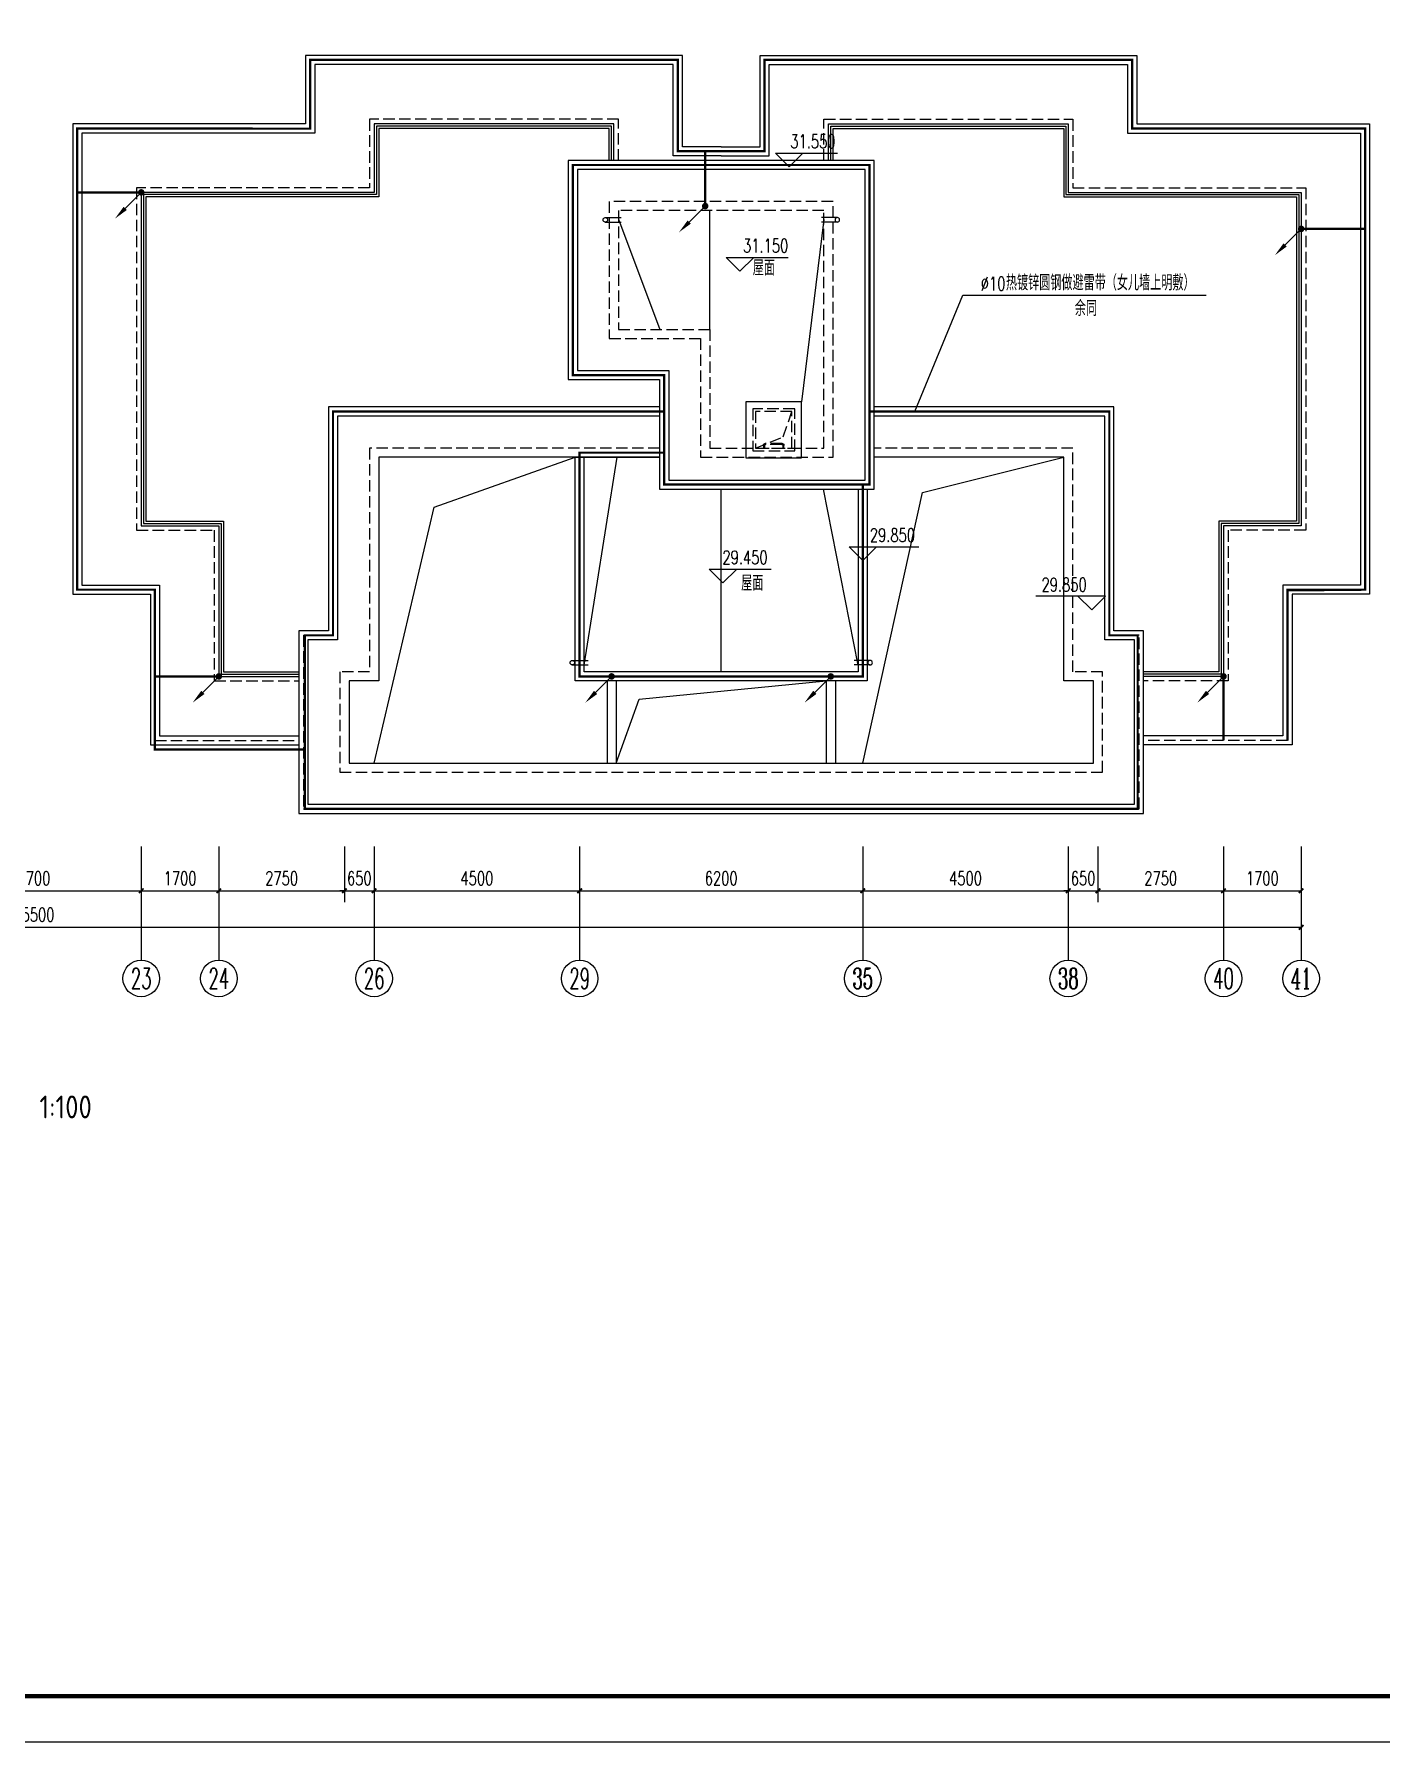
# Model space of a CAD drawing. Extents: x -993182 to -819982, y 169304 to 600104.
# Drawn here: x -954293 to -924803, y 169304 to 206702 of the extents above; entities that cross this region are included whole.
import ezdxf
from ezdxf.enums import TextEntityAlignment as Align

# ---------------------------------------------------------------- set-up
doc = ezdxf.new("R2010")
doc.units = 0
doc.header["$LTSCALE"] = 1000
doc.header["$MEASUREMENT"] = 0
doc.linetypes.add('DASH', pattern=[0.35, 0.25, -0.1])
for name, color, linetype in [('AXIS', 3, 'Continuous'), ('DIM_ELEV', 3, 'Continuous'), ('DIM_SYMB', 3, 'Continuous'), ('HATCH', 4, 'Continuous'), ('LWIRE', 4, 'Continuous'), ('PUB_HATCH', 8, 'Continuous'), ('PUB_TEXT', 7, 'Continuous'), ('PUB_TITLE', 146, 'Continuous'), ('TEL_LEAD', 3, 'Continuous'), ('WIRE-避雷', 4, 'Continuous'), ('屋面', 139, 'Continuous'), ('面层', 215, 'Continuous')]:
    doc.layers.add(name, color=color, linetype=linetype)
doc.styles.add('_TCH_AXIS', font='COMPLEX', dxfattribs={"bigfont": 'GBCBIG'})
doc.styles.add('_TCH_DIM', font='SIMPLEX', dxfattribs={"bigfont": 'GBCBIG'})
doc.styles.add('_TCH_DIM_T3', font='SIMPLEX', dxfattribs={"width": 0.7058823529411765, "bigfont": 'GBCBIG'})
doc.styles.get("Standard").update_dxf_attribs({"font": 'gbenor.shx', "bigfont": 'gbcbig.shx'})
doc.styles.add('TG_LINETYPE', font='ICED', dxfattribs={"width": 0.8, "height": 2, "bigfont": 'BZHZ'})
doc.linetypes.add('TG_LP', pattern='A,2,-0.78,["LP",TG_LINETYPE,S=0.1,R=0,X=-0.6,Y=-0.15],0', length=2.78)
doc.dimstyles.new('_TCH_ARCH&&100', dxfattribs={"dimtxt": 297.5, "dimasz": 100, "dimexe": 250, "dimexo": 300, "dimgap": 126.25, "dimtad": 1, "dimdec": 0, "dimzin": 0, "dimdsep": 46, "dimtxsty": '_TCH_DIM_T3', "dimblk": 'ARCHTICK', "dimcen": 0.09, "dimclrt": 7, "dimazin": 2, "dimtfac": 1, "dimtdec": 0, "dimtix": 1, "dimtmove": 2, "dimatfit": 3, "dimfxl": 0, "dimtolj": 1, "dimtzin": 0, "dimarcsym": 0})

# ---------------------------------------------------------------- blocks, each defined once
blk = doc.blocks.new('A$C4E4A79F1')
at = {"color": 6}
for points in [[(6.849877536296844e-05, 349.9998448714614), (6.849877536296844e-05, -0.000155128538608551)], [(100.0000684987754, 349.9998448714614), (100.0000684987754, -0.000155128538608551)]]:
    blk.add_lwpolyline(points, dxfattribs=at)
blk.add_circle((50.00006849877536, 349.9998448714614), 50, dxfattribs=at)
blk = doc.blocks.new('A$C7FE551C1')
at = {"layer": 'HATCH'}
blk.add_lwpolyline([(0.002409568289294839, 8.797738701105118e-06), (0.002409568289294839, 1220.000008797739), (1220.002409568289, 1220.000008797739), (1220.002409568289, 8.797738701105118e-06)], close=True, dxfattribs=at)
at = {"layer": 'HATCH', "linetype": 'DASH'}
blk.add_lwpolyline([(150.0024095682893, 150.0000087977387), (150.0024095682893, 1070.000008797739), (1070.002409568289, 1070.000008797739), (1070.002409568289, 150.0000087977387)], close=True, dxfattribs=at)
for points in [[(210.0024095682893, 210.0000087977387), (210.0024095682893, 1010.000008797739), (1010.002409568289, 1010.000008797739), (1010.002409568289, 210.0000087977387), (210.0024095682893, 210.0000087977387)], [(210.0024095682893, 210.0000087977387), (453.0012070521479, 817.4998045824468), (1010.002409568289, 1010.000008797739)]]:
    blk.add_lwpolyline(points, dxfattribs=at)
for points in [[(210.0024096278939, 835.0000087977387), (270.0024101047311, 835.0000087977387, -0.4142135623730951), (310.0024101047311, 795.0000087977387), (310.0024101047311, 425.0000087977387, -0.4142135623730951), (270.0024101047311, 385.0000087977387), (210.0024096278939, 385.0000087977387)], [(210.0024096278939, 815.0000087977387), (260.0024101047311, 815.0000087977387, -0.4142135623730951), (290.0024101047311, 785.0000087977387), (290.0024101047311, 435.0000087977387, -0.4142135623730951), (260.0024101047311, 405.0000087977387), (210.0024096278939, 405.0000087977387)]]:
    blk.add_lwpolyline(points, format="xyb", dxfattribs=at)
blk = doc.blocks.new('_ArchTick')
at = {"color": 0, "linetype": 'ByBlock', "const_width": 0.4}
blk.add_lwpolyline([(-0.5, -0.5), (0.5, 0.5)], dxfattribs=at)
blk = doc.blocks.new('*D1044')
at = {"layer": 'AXIS', "color": 0, "lineweight": -2}
for p, q in [((-343208.7983435355, -555405.2373503402), (-343208.7983435355, -557427.2373503402)), ((-287708.7982659037, -555405.2373503402), (-287708.7982659037, -557427.2373503402)), ((-343208.7983435355, -557177.2373503402), (-287708.7982659037, -557177.2373503402))]:
    blk.add_line(p, q, dxfattribs=at)
at = {"layer": 'Defpoints', "color": 0}
for p in [(-343208.7983435355, -555105.2373503402), (-287708.7982659037, -555105.2373503402), (-287708.7982659037, -557177.2373503402)]:
    blk.add_point(p, dxfattribs=at)
at = {"layer": 'AXIS', "color": 0, "lineweight": -2, "xscale": 100, "yscale": 100, "zscale": 100, "rotation": 180}
blk.add_blockref('_ArchTick', (-343208.7983435355, -557177.2373503402), dxfattribs=at)
at = {"layer": 'AXIS', "color": 0, "lineweight": -2, "xscale": 100, "yscale": 100, "zscale": 100}
blk.add_blockref('_ArchTick', (-287708.7982659037, -557177.2373503402), dxfattribs=at)
at = {"layer": 'AXIS', "color": 7, "insert": (-315458.7983047196, -556902.2373503402), "char_height": 297.5, "attachment_point": 5, "style": '_TCH_DIM_T3'}
blk.add_mtext('\\A1;55500', dxfattribs=at)
blk = doc.blocks.new('*D1054')
at = {"layer": 'AXIS', "color": 0, "lineweight": -2}
for p, q in [((-317808.7986106072, -555405.23735034), (-317808.7986106072, -556627.23735034)), ((-313108.7985606798, -555405.23735034), (-313108.7985606798, -556627.23735034)), ((-317808.7986106072, -556377.23735034), (-313108.7985606798, -556377.23735034))]:
    blk.add_line(p, q, dxfattribs=at)
at = {"layer": 'Defpoints', "color": 0}
for p in [(-317808.7986106072, -555105.23735034), (-313108.7985606798, -555105.23735034), (-313108.7985606798, -556377.23735034)]:
    blk.add_point(p, dxfattribs=at)
at = {"layer": 'AXIS', "color": 0, "lineweight": -2, "xscale": 100, "yscale": 100, "zscale": 100, "rotation": 180}
blk.add_blockref('_ArchTick', (-317808.7986106072, -556377.23735034), dxfattribs=at)
at = {"layer": 'AXIS', "color": 0, "lineweight": -2, "xscale": 100, "yscale": 100, "zscale": 100}
blk.add_blockref('_ArchTick', (-313108.7985606798, -556377.23735034), dxfattribs=at)
at = {"layer": 'AXIS', "color": 7, "insert": (-315458.7985856435, -556102.23735034), "char_height": 297.5, "attachment_point": 5, "style": '_TCH_DIM_T3'}
blk.add_mtext('\\A1;4700', dxfattribs=at)
blk = doc.blocks.new('*D1055')
at = {"layer": 'AXIS', "color": 0, "lineweight": -2}
for p, q in [((-313108.7985606798, -555405.23735034), (-313108.7985606798, -556627.23735034)), ((-311408.7985612487, -555405.23735034), (-311408.7985612487, -556627.23735034)), ((-313108.7985606798, -556377.23735034), (-311408.7985612487, -556377.23735034))]:
    blk.add_line(p, q, dxfattribs=at)
at = {"layer": 'Defpoints', "color": 0}
for p in [(-313108.7985606798, -555105.23735034), (-311408.7985612487, -555105.23735034), (-311408.7985612487, -556377.23735034)]:
    blk.add_point(p, dxfattribs=at)
at = {"layer": 'AXIS', "color": 0, "lineweight": -2, "xscale": 100, "yscale": 100, "zscale": 100, "rotation": 180}
blk.add_blockref('_ArchTick', (-313108.7985606798, -556377.23735034), dxfattribs=at)
at = {"layer": 'AXIS', "color": 0, "lineweight": -2, "xscale": 100, "yscale": 100, "zscale": 100}
blk.add_blockref('_ArchTick', (-311408.7985612487, -556377.23735034), dxfattribs=at)
at = {"layer": 'AXIS', "color": 7, "insert": (-312258.7985609642, -556102.23735034), "char_height": 297.5, "attachment_point": 5, "style": '_TCH_DIM_T3'}
blk.add_mtext('\\A1;1700', dxfattribs=at)
blk = doc.blocks.new('*D1056')
at = {"layer": 'AXIS', "color": 0, "lineweight": -2}
for p, q in [((-311408.7985612487, -555405.23735034), (-311408.7985612487, -556627.23735034)), ((-308658.7988686367, -555405.23735034), (-308658.7988686367, -556627.23735034)), ((-311408.7985612487, -556377.23735034), (-308658.7988686367, -556377.23735034))]:
    blk.add_line(p, q, dxfattribs=at)
at = {"layer": 'Defpoints', "color": 0}
for p in [(-311408.7985612487, -555105.23735034), (-308658.7988686367, -555105.23735034), (-308658.7988686367, -556377.23735034)]:
    blk.add_point(p, dxfattribs=at)
at = {"layer": 'AXIS', "color": 0, "lineweight": -2, "xscale": 100, "yscale": 100, "zscale": 100, "rotation": 180}
blk.add_blockref('_ArchTick', (-311408.7985612487, -556377.23735034), dxfattribs=at)
at = {"layer": 'AXIS', "color": 0, "lineweight": -2, "xscale": 100, "yscale": 100, "zscale": 100}
blk.add_blockref('_ArchTick', (-308658.7988686367, -556377.23735034), dxfattribs=at)
at = {"layer": 'AXIS', "color": 7, "insert": (-310033.7987149427, -556102.23735034), "char_height": 297.5, "attachment_point": 5, "style": '_TCH_DIM_T3'}
blk.add_mtext('\\A1;2750', dxfattribs=at)
blk = doc.blocks.new('*D1057')
at = {"layer": 'AXIS', "color": 0, "lineweight": -2}
for p, q in [((-308658.7988686367, -555405.23735034), (-308658.7988686367, -556627.23735034)), ((-308008.7987386898, -555405.23735034), (-308008.7987386898, -556627.23735034)), ((-308658.7988686367, -556377.23735034), (-308758.7988686367, -556377.23735034)), ((-308658.7988686367, -556377.23735034), (-308008.7987386898, -556377.23735034)), ((-308008.7987386898, -556377.23735034), (-307908.7987386898, -556377.23735034))]:
    blk.add_line(p, q, dxfattribs=at)
at = {"layer": 'Defpoints', "color": 0}
for p in [(-308658.7988686367, -555105.23735034), (-308008.7987386898, -555105.23735034), (-308008.7987386898, -556377.23735034)]:
    blk.add_point(p, dxfattribs=at)
at = {"layer": 'AXIS', "color": 0, "lineweight": -2, "xscale": 100, "yscale": 100, "zscale": 100}
blk.add_blockref('_ArchTick', (-308658.7988686367, -556377.23735034), dxfattribs=at)
at = {"layer": 'AXIS', "color": 0, "lineweight": -2, "xscale": 100, "yscale": 100, "zscale": 100, "rotation": 180}
blk.add_blockref('_ArchTick', (-308008.7987386898, -556377.23735034), dxfattribs=at)
at = {"layer": 'AXIS', "color": 7, "insert": (-308333.7988036632, -556102.23735034), "char_height": 297.5, "attachment_point": 5, "style": '_TCH_DIM_T3'}
blk.add_mtext('\\A1;650', dxfattribs=at)
blk = doc.blocks.new('*D1058')
at = {"layer": 'AXIS', "color": 0, "lineweight": -2}
for p, q in [((-308008.7987386898, -555405.23735034), (-308008.7987386898, -556627.23735034)), ((-303508.798738655, -555405.23735034), (-303508.798738655, -556627.23735034)), ((-308008.7987386898, -556377.23735034), (-303508.798738655, -556377.23735034))]:
    blk.add_line(p, q, dxfattribs=at)
at = {"layer": 'Defpoints', "color": 0}
for p in [(-308008.7987386898, -555105.23735034), (-303508.798738655, -555105.23735034), (-303508.798738655, -556377.23735034)]:
    blk.add_point(p, dxfattribs=at)
at = {"layer": 'AXIS', "color": 0, "lineweight": -2, "xscale": 100, "yscale": 100, "zscale": 100, "rotation": 180}
blk.add_blockref('_ArchTick', (-308008.7987386898, -556377.23735034), dxfattribs=at)
at = {"layer": 'AXIS', "color": 0, "lineweight": -2, "xscale": 100, "yscale": 100, "zscale": 100}
blk.add_blockref('_ArchTick', (-303508.798738655, -556377.23735034), dxfattribs=at)
at = {"layer": 'AXIS', "color": 7, "insert": (-305758.7987386724, -556102.23735034), "char_height": 297.5, "attachment_point": 5, "style": '_TCH_DIM_T3'}
blk.add_mtext('\\A1;4500', dxfattribs=at)
blk = doc.blocks.new('*D1059')
at = {"layer": 'AXIS', "color": 0, "lineweight": -2}
for p, q in [((-303508.798738655, -555405.23735034), (-303508.798738655, -556627.23735034)), ((-297308.7988528279, -555405.23735034), (-297308.7988528279, -556627.23735034)), ((-303508.798738655, -556377.23735034), (-297308.7988528279, -556377.23735034))]:
    blk.add_line(p, q, dxfattribs=at)
at = {"layer": 'Defpoints', "color": 0}
for p in [(-303508.798738655, -555105.23735034), (-297308.7988528279, -555105.23735034), (-297308.7988528279, -556377.23735034)]:
    blk.add_point(p, dxfattribs=at)
at = {"layer": 'AXIS', "color": 0, "lineweight": -2, "xscale": 100, "yscale": 100, "zscale": 100, "rotation": 180}
blk.add_blockref('_ArchTick', (-303508.798738655, -556377.23735034), dxfattribs=at)
at = {"layer": 'AXIS', "color": 0, "lineweight": -2, "xscale": 100, "yscale": 100, "zscale": 100}
blk.add_blockref('_ArchTick', (-297308.7988528279, -556377.23735034), dxfattribs=at)
at = {"layer": 'AXIS', "color": 7, "insert": (-300408.7987957414, -556102.23735034), "char_height": 297.5, "attachment_point": 5, "style": '_TCH_DIM_T3'}
blk.add_mtext('\\A1;6200', dxfattribs=at)
blk = doc.blocks.new('*D1060')
at = {"layer": 'AXIS', "color": 0, "lineweight": -2}
for p, q in [((-297308.7988528279, -555405.23735034), (-297308.7988528279, -556627.23735034)), ((-292808.7988526422, -555405.23735034), (-292808.7988526422, -556627.23735034)), ((-297308.7988528279, -556377.23735034), (-292808.7988526422, -556377.23735034))]:
    blk.add_line(p, q, dxfattribs=at)
at = {"layer": 'Defpoints', "color": 0}
for p in [(-297308.7988528279, -555105.23735034), (-292808.7988526422, -555105.23735034), (-292808.7988526422, -556377.23735034)]:
    blk.add_point(p, dxfattribs=at)
at = {"layer": 'AXIS', "color": 0, "lineweight": -2, "xscale": 100, "yscale": 100, "zscale": 100, "rotation": 180}
blk.add_blockref('_ArchTick', (-297308.7988528279, -556377.23735034), dxfattribs=at)
at = {"layer": 'AXIS', "color": 0, "lineweight": -2, "xscale": 100, "yscale": 100, "zscale": 100}
blk.add_blockref('_ArchTick', (-292808.7988526422, -556377.23735034), dxfattribs=at)
at = {"layer": 'AXIS', "color": 7, "insert": (-295058.798852735, -556102.23735034), "char_height": 297.5, "attachment_point": 5, "style": '_TCH_DIM_T3'}
blk.add_mtext('\\A1;4500', dxfattribs=at)
blk = doc.blocks.new('*D1061')
at = {"layer": 'AXIS', "color": 0, "lineweight": -2}
for p, q in [((-292808.7988526422, -555405.23735034), (-292808.7988526422, -556627.23735034)), ((-292158.79880472, -555405.23735034), (-292158.79880472, -556627.23735034)), ((-292808.7988526422, -556377.23735034), (-292908.7988526422, -556377.23735034)), ((-292808.7988526422, -556377.23735034), (-292158.79880472, -556377.23735034)), ((-292158.79880472, -556377.23735034), (-292058.79880472, -556377.23735034))]:
    blk.add_line(p, q, dxfattribs=at)
at = {"layer": 'Defpoints', "color": 0}
for p in [(-292808.7988526422, -555105.23735034), (-292158.79880472, -555105.23735034), (-292158.79880472, -556377.23735034)]:
    blk.add_point(p, dxfattribs=at)
at = {"layer": 'AXIS', "color": 0, "lineweight": -2, "xscale": 100, "yscale": 100, "zscale": 100}
blk.add_blockref('_ArchTick', (-292808.7988526422, -556377.23735034), dxfattribs=at)
at = {"layer": 'AXIS', "color": 0, "lineweight": -2, "xscale": 100, "yscale": 100, "zscale": 100, "rotation": 180}
blk.add_blockref('_ArchTick', (-292158.79880472, -556377.23735034), dxfattribs=at)
at = {"layer": 'AXIS', "color": 7, "insert": (-292483.7988286811, -556102.23735034), "char_height": 297.5, "attachment_point": 5, "style": '_TCH_DIM_T3'}
blk.add_mtext('\\A1;650', dxfattribs=at)
blk = doc.blocks.new('*D1062')
at = {"layer": 'AXIS', "color": 0, "lineweight": -2}
for p, q in [((-292158.79880472, -555405.23735034), (-292158.79880472, -556627.23735034)), ((-289408.7986196661, -555405.23735034), (-289408.7986196661, -556627.23735034)), ((-292158.79880472, -556377.23735034), (-289408.7986196661, -556377.23735034))]:
    blk.add_line(p, q, dxfattribs=at)
at = {"layer": 'Defpoints', "color": 0}
for p in [(-292158.79880472, -555105.23735034), (-289408.7986196661, -555105.23735034), (-289408.7986196661, -556377.23735034)]:
    blk.add_point(p, dxfattribs=at)
at = {"layer": 'AXIS', "color": 0, "lineweight": -2, "xscale": 100, "yscale": 100, "zscale": 100, "rotation": 180}
blk.add_blockref('_ArchTick', (-292158.79880472, -556377.23735034), dxfattribs=at)
at = {"layer": 'AXIS', "color": 0, "lineweight": -2, "xscale": 100, "yscale": 100, "zscale": 100}
blk.add_blockref('_ArchTick', (-289408.7986196661, -556377.23735034), dxfattribs=at)
at = {"layer": 'AXIS', "color": 7, "insert": (-290783.798712193, -556102.23735034), "char_height": 297.5, "attachment_point": 5, "style": '_TCH_DIM_T3'}
blk.add_mtext('\\A1;2750', dxfattribs=at)
blk = doc.blocks.new('*D1063')
at = {"layer": 'AXIS', "color": 0, "lineweight": -2}
for p, q in [((-289408.7986196661, -555405.23735034), (-289408.7986196661, -556627.23735034)), ((-287708.7981961775, -555405.23735034), (-287708.7981961775, -556627.23735034)), ((-289408.7986196661, -556377.23735034), (-287708.7981961775, -556377.23735034))]:
    blk.add_line(p, q, dxfattribs=at)
at = {"layer": 'Defpoints', "color": 0}
for p in [(-289408.7986196661, -555105.23735034), (-287708.7981961775, -555105.23735034), (-287708.7981961775, -556377.23735034)]:
    blk.add_point(p, dxfattribs=at)
at = {"layer": 'AXIS', "color": 0, "lineweight": -2, "xscale": 100, "yscale": 100, "zscale": 100, "rotation": 180}
blk.add_blockref('_ArchTick', (-289408.7986196661, -556377.23735034), dxfattribs=at)
at = {"layer": 'AXIS', "color": 0, "lineweight": -2, "xscale": 100, "yscale": 100, "zscale": 100}
blk.add_blockref('_ArchTick', (-287708.7981961775, -556377.23735034), dxfattribs=at)
at = {"layer": 'AXIS', "color": 7, "insert": (-288558.7984079218, -556102.23735034), "char_height": 297.5, "attachment_point": 5, "style": '_TCH_DIM_T3'}
blk.add_mtext('\\A1;1700', dxfattribs=at)
blk = doc.blocks.new('$TelecSys$00000080')
for p, q in [((-0.7000000000007276, -0.7000000000007276), (0, 0)), ((0.1041666666678793, 0.1041666666660603), (0.1041666666678793, 0.1041666666660603)), ((-0.1041666666678793, -0.1041666666660603), (-0.1041666666678793, -0.1041666666660603))]:
    blk.add_line(p, q)
at = {"const_width": 0.1425}
blk.add_lwpolyline([(0.07125000000087311, 0, 1), (-0.07125000000087311, 0, 1)], format="xyb", close=True, dxfattribs=at)
blk.add_solid([(-0.6300000000010186, -0.7700000000004366), (-0.7700000000004366, -0.6299999999991996), (-1.150000000001455, -1.149999999999636)])
at = {"width": 0.8, "flags": 9}
blk.add_attdef('A', (0, 0), '', height=2e-05, rotation=180, dxfattribs=at)
blk = doc.blocks.new('5#、7#楼参照')
at = {"color": 6}
for points in [[(-300658.7987261368, -544082.6276910679), (-300658.7987261368, -541482.6276997434)], [(-302658.798560684, -541672.5), (-301751.097171287, -544082.6276910679)], [(-298158.7985606841, -541677.5), (-298648.7986049036, -545672.627695964)], [(-303408.7985606777, -551440), (-302683.7985356614, -546882.6276910747)], [(-300408.7985606775, -551582.6276910764), (-300408.7985606775, -547582.6276936759)], [(-297408.7985606773, -551433), (-298168.097171287, -547582.627693676)]]:
    blk.add_lwpolyline(points, dxfattribs=at)
for points in [[(-308008.7985988887, -553582.627691015), (-306696.9142844097, -547978.2122701738), (-303608.7987553703, -546882.6276910914)], [(-297308.7985988855, -553582.6276910157), (-295996.9142844066, -547655), (-292908.7987553672, -546882.6276910921)], [(-302708.7985989132, -553582.6276910042), (-302206.3770825115, -552177.9517498423), (-298108.7985988702, -551782.627691087)]]:
    blk.add_lwpolyline(points)
at = {"layer": 'AXIS'}
for p, q in [((-313108.7986747416, -556455.1058322379), (-313108.7986747416, -557897.2373503401)), ((-311408.7986753105, -556455.1058322379), (-311408.7986753105, -557897.2373503401)), ((-308008.7986412317, -556455.1058322379), (-308008.7986412317, -557897.2373503401)), ((-303508.7986411968, -556455.1058322379), (-303508.7986411968, -557897.2373503401)), ((-297308.7986305866, -556455.1058322379), (-297308.7986305866, -557897.2373503401)), ((-292808.798630401, -556455.1058322379), (-292808.798630401, -557897.2373503401)), ((-289408.7986196661, -556455.1058322379), (-289408.7986196661, -557897.2373503401)), ((-287708.7982659037, -556455.1058322379), (-287708.7982659037, -557897.2373503401))]:
    blk.add_line(p, q, dxfattribs=at)
for centre in [(-313108.7986747416, -558297.2373503401), (-311408.7986753105, -558297.2373503401), (-308008.7986412317, -558297.2373503401), (-303508.7986411968, -558297.2373503401), (-297308.7986305866, -558297.2373503401), (-292808.798630401, -558297.2373503401), (-289408.7986196661, -558297.2373503401), (-287708.7982659037, -558297.2373503401)]:
    blk.add_circle(centre, 400, dxfattribs=at)
at = {"layer": 'DIM_ELEV'}
for p, q in [((-298922.8723002565, -540521), (-299222.8723002565, -540221)), ((-299222.8723002565, -540221), (-297864.8723002565, -540221)), ((-298922.8723002565, -540521), (-298622.8723002565, -540221)), ((-299997.2987244329, -542805.4999999267), (-300297.2987244329, -542505.4999999267)), ((-300297.2987244329, -542505.4999999267), (-298939.2987244329, -542505.4999999267)), ((-299997.2987244329, -542805.4999999267), (-299697.2987244329, -542505.4999999267)), ((-297308.7987553698, -549143.4999999999), (-297608.7987553698, -548843.4999999999)), ((-297608.7987553698, -548843.4999999999), (-296084.0131242704, -548843.4999999999)), ((-297308.7987553698, -549143.4999999999), (-297008.7987553698, -548843.4999999999)), ((-300369.5789908686, -549631.5268834652), (-300669.5789908686, -549331.5268834652)), ((-300669.5789908686, -549331.5268834652), (-299311.5789908686, -549331.5268834652)), ((-300369.5789908686, -549631.5268834652), (-300069.5789908686, -549331.5268834652)), ((-291995.5973659796, -549927.5), (-293520.382997079, -549927.5)), ((-292295.5973659796, -550227.5), (-292595.5973659796, -549927.5)), ((-292295.5973659796, -550227.5), (-291995.5973659796, -549927.5))]:
    blk.add_line(p, q, dxfattribs=at)
at = {"layer": 'PUB_TITLE'}
blk.add_lwpolyline([(-354342.6882034578, -575015.5), (-270242.6882034578, -575015.5), (-270242.6882034578, -515615.5), (-354342.6882034578, -515615.5)], close=True, dxfattribs=at)
at = {"layer": 'PUB_TITLE', "const_width": 100}
blk.add_lwpolyline([(-351842.6882034578, -574015.5), (-271242.6882034578, -574015.5), (-271242.6882034578, -516615.5), (-351842.6882034578, -516615.5)], close=True, dxfattribs=at)
at = {"layer": '屋面', "color": 152}
for p, q in [((-302908.7987553861, -551782.6276910764), (-302908.7987553861, -553582.6276909838)), ((-302708.7987553861, -551782.6276910764), (-302708.7987553861, -553582.6276909842)), ((-298108.7987553431, -551782.6276910764), (-298108.7987553431, -553582.6276909936)), ((-297908.7987553431, -551782.6276910764), (-297908.7987553431, -553582.6276909941))]:
    blk.add_line(p, q, dxfattribs=at)
at = {"layer": '屋面', "color": 169}
for points in [[(-300408.7991917416, -540082.6276956116), (-301258.7991921398, -540082.6276970435), (-301258.7991951719, -538082.6276910728), (-309508.7991924001, -538082.6276910729), (-309508.799192419, -539582.6276910697), (-314608.7991924151, -539582.6276910743), (-314608.7991924183, -549882.6276910633), (-312908.7991924186, -549882.6276910633), (-312908.7991924246, -553182.6276909556), (-309658.7987553733, -553182.627690992)], [(-300408.7991930894, -540082.6276956116), (-299558.7991926912, -540082.6276970435), (-299558.7991896591, -538082.6276910728), (-291308.7991924309, -538082.6276910729), (-291308.7991924119, -539582.6276910697), (-286208.7991924159, -539582.6276910743), (-286208.7991924126, -549882.6276910633), (-287908.7991924118, -549882.6276910633), (-287908.7991924157, -553182.6276909338), (-291158.798755365, -553182.6276909687)], [(-300408.7991914047, -540282.6276956116), (-301458.7991918366, -540282.6276973804), (-301458.7991948688, -538282.6276910728), (-309308.7991924026, -538282.6276910729), (-309308.7991924216, -539782.6276910695), (-314408.7991924152, -539782.627691074), (-314408.7991924182, -549682.6276910633), (-312708.7991924185, -549682.6276910633), (-312708.7991924246, -552982.627690958), (-309658.7987553733, -552982.627690992)], [(-300408.7991934263, -540282.6276956116), (-299358.7991929944, -540282.6276973804), (-299358.7991899622, -538282.6276910728), (-291508.7991924284, -538282.6276910729), (-291508.7991924094, -539782.6276910695), (-286408.7991924158, -539782.627691074), (-286408.7991924128, -549682.6276910633), (-288108.7991924115, -549682.6276910633), (-288108.7991924154, -552982.6276909359), (-291158.7987553648, -552982.6276909687)], [(-302758.7991912301, -540382.6276997434), (-302758.7991925777, -539582.6276910729), (-308008.799192419, -539582.6276910729), (-308008.799192438, -541082.6276910685), (-313108.7991924156, -541082.6276910731), (-313108.7991924179, -548382.6276910633), (-311408.799192418, -548382.6276910632), (-311408.7991924196, -551682.6276910725), (-309658.7987553733, -551682.6276911026)], [(-302808.7991912301, -540382.6276997434), (-302808.7991924935, -539632.6276910729), (-307958.7991924197, -539632.6276910729), (-307958.7991924387, -541132.6276910685), (-313058.7991924156, -541132.627691073), (-313058.7991924179, -548332.6276910633), (-311358.799192418, -548332.6276910632), (-311358.7991924196, -551632.6276910735), (-309658.7987553733, -551632.6276911026)], [(-298058.7991936009, -540382.6276997435), (-298058.7991922533, -539582.6276910729), (-292808.7991924119, -539582.6276910729), (-292808.799192393, -541082.6276910685), (-287708.7991924154, -541082.6276910731), (-287708.7991924131, -548382.6276910633), (-289408.799192413, -548382.6276910632), (-289408.7991924114, -551682.6276910705), (-291158.7987553631, -551682.6276910711)], [(-298008.7991936009, -540382.6276997435), (-298008.7991923374, -539632.6276910729), (-292858.7991924113, -539632.6276910729), (-292858.7991923923, -541132.6276910685), (-287758.7991924154, -541132.627691073), (-287758.7991924131, -548332.6276910633), (-289458.799192413, -548332.6276910632), (-289458.7991924114, -551632.6276910705), (-291158.7987553631, -551632.6276910711)], [(-302858.7991912301, -540382.6276997434), (-302858.7991924093, -539682.6276910729), (-307908.7991924203, -539682.6276910729), (-307908.7991924393, -541182.6276910685), (-313008.7991924156, -541182.6276910729), (-313008.7991924178, -548282.6276910633), (-311308.7991924179, -548282.6276910632), (-311308.7991924196, -551582.6276910744), (-309658.7987553733, -551582.6276911026)], [(-297958.7991936009, -540382.6276997435), (-297958.7991924217, -539682.6276910729), (-292908.7991924107, -539682.6276910729), (-292908.7991923917, -541182.6276910685), (-287808.7991924154, -541182.6276910729), (-287808.7991924132, -548282.6276910633), (-289508.799192413, -548282.6276910632), (-289508.7991924114, -551582.6276910705), (-291158.798755363, -551582.6276910711)]]:
    blk.add_lwpolyline(points, dxfattribs=at)
at = {"layer": '屋面', "color": 169, "linetype": 'DASH'}
for points in [[(-300408.7991915732, -540182.6276956116), (-301358.7991919882, -540182.6276972119), (-301358.7991950203, -538182.6276910728), (-309408.7991924013, -538182.6276910729), (-309408.7991924203, -539682.6276910696), (-314508.7991924151, -539682.6276910742), (-314508.7991924183, -549782.6276910633), (-312808.7991924185, -549782.6276910633), (-312808.7991924246, -553082.6276909568), (-309658.7987553733, -553082.627690992)], [(-300408.7991932578, -540182.6276956116), (-299458.7991928428, -540182.6276972119), (-299458.7991898106, -538182.6276910728), (-291408.7991924296, -538182.6276910729), (-291408.7991924107, -539682.6276910696), (-286308.7991924158, -539682.6276910742), (-286308.7991924127, -549782.6276910633), (-288008.7991924117, -549782.6276910633), (-288008.7991924156, -553082.6276909348), (-291158.7987553649, -553082.6276909687)], [(-302658.7991912301, -540382.6276997434), (-302658.7991927462, -539482.6276910729), (-308108.7991924178, -539482.6276910729), (-308108.7991924367, -540982.6276910686), (-313208.7991924156, -540982.6276910731), (-313208.7991924179, -548482.6276910633), (-311508.799192418, -548482.6276910632), (-311508.7991924197, -551782.6276910709), (-309658.7987553733, -551782.6276911026)], [(-298158.7991936009, -540382.6276997435), (-298158.7991920848, -539482.6276910729), (-292708.7991924132, -539482.6276910729), (-292708.7991923942, -540982.6276910686), (-287608.7991924154, -540982.6276910731), (-287608.7991924131, -548482.6276910633), (-289308.799192413, -548482.6276910632), (-289308.7991924113, -551782.6276910705), (-291158.7987553633, -551782.6276910711)]]:
    blk.add_lwpolyline(points, dxfattribs=at)
at = {"layer": '屋面', "color": 152}
for points in [[(-297058.7987553767, -540382.6276997435), (-303758.7987553765, -540382.6276997434), (-303758.7987553766, -545182.6276910679), (-301758.7987179657, -545182.6276910679), (-301758.7987001378, -547582.6276936759), (-297058.7987553767, -547582.627693676)], [(-297258.7987553767, -540582.6276997435), (-303558.7987553765, -540582.6276997434), (-303558.7987553766, -544982.6276910679), (-301558.7987194513, -544982.6276910679), (-301558.7987016235, -547382.6276936759), (-297258.7987553767, -547382.627693676)]]:
    blk.add_lwpolyline(points, close=True, dxfattribs=at)
at = {"layer": '屋面', "color": 152, "linetype": 'DASH'}
for points in [[(-297158.7987553767, -540482.6276997435), (-303658.7987553765, -540482.6276997434), (-303658.7987553766, -545082.6276910679), (-301658.7987187085, -545082.6276910679), (-301658.7987008806, -547482.6276936759), (-297158.7987553767, -547482.627693676)], [(-297958.7987553767, -541282.6276997435), (-302858.7987553765, -541282.6276997434), (-302858.7987553766, -544282.6276910679), (-300858.7987246511, -544282.6276910679), (-300858.7987068233, -546882.6276910747), (-297958.7987553767, -546882.6276910749)], [(-298158.7987553767, -541482.6276997434), (-302658.7987553765, -541482.6276997434), (-302658.7987553766, -544082.6276910679), (-300658.7987261368, -544082.6276910679), (-300658.7987083089, -546682.6276936759), (-298158.7987553767, -546682.627693676)]]:
    blk.add_lwpolyline(points, close=True, dxfattribs=at)
at = {"layer": '屋面', "color": 152}
for points in [[(-301758.7987135087, -545782.6276910811), (-309008.7985988887, -545782.6276910815), (-309008.7985988907, -550682.6276910432), (-309658.7987553733, -550682.6276910432), (-309658.7987553733, -554682.62769097), (-291158.798755366, -554682.6276910078), (-291158.7987553619, -550682.6276910438), (-291808.7987553678, -550682.6276910437), (-291808.7987553671, -545782.6276910806), (-297058.7987553767, -545782.6276910808)], [(-301758.7987135087, -545982.6276910811), (-308808.7985988887, -545982.6276910815), (-308808.7985988907, -550882.6276910432), (-309458.7987553733, -550882.6276910432), (-309458.7987553733, -554482.6276909704), (-291358.7987553658, -554482.6276910073), (-291358.7987553621, -550882.6276910438), (-292008.7987553678, -550882.6276910437), (-292008.7987553671, -545982.6276910806), (-297058.7987553767, -545982.6276910808)], [(-301758.7987068233, -546882.6276910811), (-307908.798598889, -546882.6276910815), (-307908.798598891, -551782.6276910432), (-308558.7988686369, -551782.6276910432), (-308558.7988686369, -553582.6276909723), (-292258.7988047192, -553582.6276910056), (-292258.7988047179, -551782.6276910437), (-292908.7987553679, -551782.6276910435), (-292908.7987553672, -546882.6276910806), (-297058.7987553767, -546882.6276910808)], [(-297208.7987553699, -547582.627693676), (-297208.7987553698, -551782.6276910764), (-303608.7987553703, -551782.6276910764), (-303608.7987553703, -546882.6276910747), (-301758.7987053376, -546882.6276910747)], [(-297408.7987553699, -547582.627693676), (-297408.7987553698, -551582.6276910764), (-303408.7987553703, -551582.6276910764), (-303408.7987553703, -546882.6276910747)]]:
    blk.add_lwpolyline(points, dxfattribs=at)
at = {"layer": '屋面', "color": 152, "linetype": 'DASH'}
for points in [[(-301758.7987135087, -545882.6276910811), (-308908.7985988887, -545882.6276910815), (-308908.7985988907, -550782.6276910432), (-309558.7987553733, -550782.6276910432), (-309558.7987553733, -554582.6276909702), (-291258.7987553659, -554582.6276910076), (-291258.798755362, -550782.6276910438), (-291908.7987553678, -550782.6276910437), (-291908.7987553671, -545882.6276910806), (-297058.7987553767, -545882.6276910808)], [(-301758.7987068233, -546682.6276910811), (-308108.798598889, -546682.6276910815), (-308108.798598891, -551582.6276910432), (-308758.7988686369, -551582.6276910432), (-308758.7988686369, -553782.6276909718), (-292058.7988047195, -553782.6276910059), (-292058.7988047176, -551582.6276910437), (-292708.7987553679, -551582.6276910435), (-292708.7987553672, -546682.6276910806), (-297058.7987553767, -546682.6276910808)]]:
    blk.add_lwpolyline(points, dxfattribs=at)
at = {"color": 6}
for p, rotation in [((-302596.2986583274, -541732.6277785513), 90.00000017049442), ((-303318.7984279929, -551432.6277644265), 90.00000000000001)]:
    blk.add_blockref('A$C4E4A79F1', p, dxfattribs=dict(at, rotation=rotation))
at = {"color": 6, "xscale": -1, "rotation": 270}
for p in [(-298214.7984052181, -541732.6277709812), (-297498.7983845668, -551432.6277644265)]:
    blk.add_blockref('A$C4E4A79F1', p, dxfattribs=at)
at = {"layer": 'PUB_HATCH', "xscale": -1, "rotation": 270}
blk.add_blockref('A$C7FE551C1', (-299868.7986137013, -546892.6301055322), dxfattribs=at)
at = {"layer": 'AXIS', "color": 7, "style": '_TCH_AXIS'}
for s, width, p, p2 in [('23', 0.6176470588234747, (-313335.0728447213, -558523.5115203199), (-312882.524504762, -558523.5115203199)), ('24', 0.5833333333332817, (-311635.0728452902, -558523.5115203199), (-311182.5245053308, -558523.5115203199)), ('26', 0.6176470588234748, (-308235.0728112113, -558523.5115203199), (-307782.524471252, -558523.5115203199)), ('29', 0.6176470588234746, (-303735.0728111765, -558523.5115203199), (-303282.5244712171, -558523.5115203199)), ('35', 0.6363636363635802, (-297535.0728005663, -558523.5115203199), (-297082.5244606069, -558523.5115203199)), ('38', 0.6363636363635802, (-293035.0728003807, -558523.5115203199), (-292582.5244604214, -558523.5115203199)), ('40', 0.5999999999999469, (-289635.0727896458, -558523.5115203199), (-289182.5244496864, -558523.5115203199)), ('41', 0.699999999999938, (-287935.0724358833, -558523.5115203199), (-287482.524095924, -558523.5115203199))]:
    blk.add_text(s, height=452.5483399593904, dxfattribs=dict(at, width=width)).set_placement(p, p2, align=Align.FIT)
at = {"layer": 'DIM_ELEV', "color": 7, "style": '_TCH_DIM', "width": 0.7058823529411765}
for s, p in [('31.550', (-298894.8723002565, -540116)), ('31.150', (-299929.2987244329, -542400.4999999267)), ('29.850', (-297154.0131242704, -548738.4999999999)), ('29.450', (-300381.5789908686, -549226.5268834652)), ('29.850', (-293394.382997079, -549822.5))]:
    blk.add_text(s, height=297.5, dxfattribs=at).set_placement(p)
at = {"layer": 'AXIS'}
for p1, p2, distance, picture, middle in [((-343208.7983435355, -555105.2373503402), (-287708.7982659037, -555105.2373503402), -2072, '*D1044', (-315458.7983047196, -556902.2373503402)), ((-317808.7986106072, -555105.23735034), (-313108.7985606798, -555105.23735034), -1272, '*D1054', (-315458.7985856435, -556102.23735034)), ((-313108.7985606798, -555105.23735034), (-311408.7985612487, -555105.23735034), -1272, '*D1055', (-312258.7985609642, -556102.23735034)), ((-311408.7985612487, -555105.23735034), (-308658.7988686367, -555105.23735034), -1272, '*D1056', (-310033.7987149427, -556102.23735034)), ((-308658.7988686367, -555105.23735034), (-308008.7987386898, -555105.23735034), -1272, '*D1057', (-308333.7988036632, -556102.23735034)), ((-308008.7987386898, -555105.23735034), (-303508.798738655, -555105.23735034), -1272, '*D1058', (-305758.7987386724, -556102.23735034)), ((-303508.798738655, -555105.23735034), (-297308.7988528279, -555105.23735034), -1272, '*D1059', (-300408.7987957414, -556102.23735034)), ((-297308.7988528279, -555105.23735034), (-292808.7988526422, -555105.23735034), -1272, '*D1060', (-295058.798852735, -556102.23735034)), ((-292808.7988526422, -555105.23735034), (-292158.79880472, -555105.23735034), -1272, '*D1061', (-292483.7988286811, -556102.23735034)), ((-292158.79880472, -555105.23735034), (-289408.7986196661, -555105.23735034), -1272, '*D1062', (-290783.798712193, -556102.23735034)), ((-289408.7986196661, -555105.23735034), (-287708.7981961775, -555105.23735034), -1272, '*D1063', (-288558.7984079218, -556102.23735034))]:
    dim = blk.add_aligned_dim(p1=p1, p2=p2, distance=distance, dimstyle='_TCH_ARCH&&100', dxfattribs=at)
    dim.commit()
    dim.dimension.update_dxf_attribs({"geometry": picture, "text_midpoint": middle})

msp = doc.modelspace()

# ---------------------------------------------------------------- linework, layer by layer
at = {"layer": 'TEL_LEAD'}
for p, q in [((-935006, 198436.3723089192), (-933958.5, 200985)), ((-933958.5, 200985), (-928624.7706532041, 200985))]:
    msp.add_line(p, q, dxfattribs=at)
at = {"layer": 'WIRE-避雷', "linetype": 'TG_LP', "const_width": 50, "elevation": -3.814697265625e-06}
for points in [[(-925148.298304196, 204636.3723089063), (-925148.2983041928, 194536.3723089171), (-926848.2983041918, 194536.3723089189), (-926848.2983041977, 191236.3723090316), (-930128.2983041923, 191236.3723089963), (-930128.2983041902, 189736.3723089746), (-948368.2983041992, 189736.3723089746), (-948368.2983041848, 191036.3723090216), (-951648.2983042003, 191036.3723090231), (-951648.2983041987, 194536.3723089171), (-953348.2983041984, 194536.3723089171), (-953348.2983041953, 204636.3723089063), (-948248.2983042005, 204636.3723088418), (-948248.2983041815, 206136.3723089075), (-940198.2983068005, 206136.3723089075), (-940198.2983037684, 204136.3723027685), (-938298.298304623, 204136.3723027685), (-938298.298304623, 206136.3723089075), (-930248.2983042098, 206136.3723090094), (-930248.2983042111, 204636.3723089108), (-925148.298304196, 204636.3723089063)], [(-941598.2983028418, 203836.3723002388), (-942498.2983042025, 203836.3723002388), (-942498.2983042025, 199236.3723089143), (-940498.2982675344, 199236.3723089143), (-940498.2982497065, 196836.3723063062), (-935998.2983042026, 196836.3723063061), (-935998.2983042025, 198435.262649645)], [(-936898.2983055495, 203836.3723002388), (-935998.2983042026, 203836.3723002387), (-935998.2983042026, 198435.262649645), (-930748.2983041931, 198435.2626496444), (-930748.2983041939, 193536.3723089419), (-930128.2983041878, 193536.3723089411), (-930128.2983041902, 191036.3723090182)], [(-940498.2982615835, 198435.2626162177), (-947748.2981477146, 198435.2626162203), (-947748.2981477146, 193536.3723089418), (-948368.2983041992, 193536.3723089418), (-948368.2983041848, 191036.3723090216)], [(-940498.2982549063, 197536.3723089095), (-942348.2983041959, 197536.3723089095), (-942348.2983041957, 192636.3723089085), (-941648.2983042222, 192636.3723089066), (-941648.2983042222, 192636.3723089066)], [(-936148.2983041957, 196836.3723063061), (-936148.2983041956, 192636.3723089087), (-936848.2983041691, 192636.3723089066), (-936848.2983041691, 192636.3723089066)], [(-936848.2983041691, 192636.3723089066), (-941648.2983042222, 192636.3723089066)]]:
    msp.add_lwpolyline(points, dxfattribs=at)
at = {"layer": 'WIRE-避雷', "linetype": 'TG_LP', "const_width": 50}
for points in [[(-936898.2983057516, 203836.372308159), (-941598.2979358499, 203836.3723002417)], [(-939598.2985336327, 203836.3723036108), (-939598.2985336327, 202936.3722975175)], [(-939598.297913098, 204136.3723037839), (-939598.2979126518, 203836.3723036108)], [(-951948.2979370017, 203236.372308912), (-953348.2983041957, 203236.3723089124)], [(-926548.2979370013, 202436.3719417166), (-925148.2979370012, 202436.3719417171)], [(-950248.2979391334, 192636.3723089126), (-951648.2983041996, 192636.3723089132)], [(-928248.2979289321, 192636.3723089089), (-928248.2979289171, 191236.3723090166)]]:
    msp.add_lwpolyline(points, dxfattribs=at)

# ---------------------------------------------------------------- block references
at = {"layer": 'LWIRE', "xscale": 500, "yscale": 500, "zscale": 500}
for p in [(-951948.2979370017, 203236.372308912), (-939598.2985322935, 202936.3722984847), (-926548.2983041956, 202436.3723089109), (-950248.2979391293, 192636.3723089085), (-941648.2983042222, 192636.3723089066, -3.814697265625e-06), (-936848.2983041691, 192636.3723089066, -3.814697265625e-06), (-928248.2979289371, 192636.372308914)]:
    msp.add_blockref('$TelecSys$00000080', p, dxfattribs=at)
at = {"layer": '面层'}
msp.add_blockref('5#、7#楼参照', (-638839.5, 744319), dxfattribs=at)

# ---------------------------------------------------------------- texts
at = {"layer": 'DIM_SYMB', "color": 7}
msp.add_text('1:100', height=500, dxfattribs=at).set_placement((-954177.8515080797, 182957.7397342242, -7.62939453125e-06))
at = {"layer": 'PUB_TEXT'}
for p in [(-938556.7820433284, 201416.0320297515), (-938810.901570998, 194512.7190799953)]:
    msp.add_text('屋面', height=337.5886524822695, dxfattribs=at).set_placement(p)
at = {"layer": 'TEL_LEAD', "color": 7, "style": '_TCH_DIM', "width": 0.7058823529411765}
msp.add_text('%%c10', height=297.5, dxfattribs=at).set_placement((-933563.6993239215, 201090))
at = {"layer": 'TEL_LEAD', "color": 7, "style": '_TCH_DIM'}
for s, p in [('热镀锌圆钢做避雷带（女儿墙上明敷）', (-933013.6993239215, 201090)), ('余同', (-931505.7310712829, 200530))]:
    msp.add_text(s, height=337.5886524822695, dxfattribs=at).set_placement(p)

doc.saveas('drawing.dxf')
